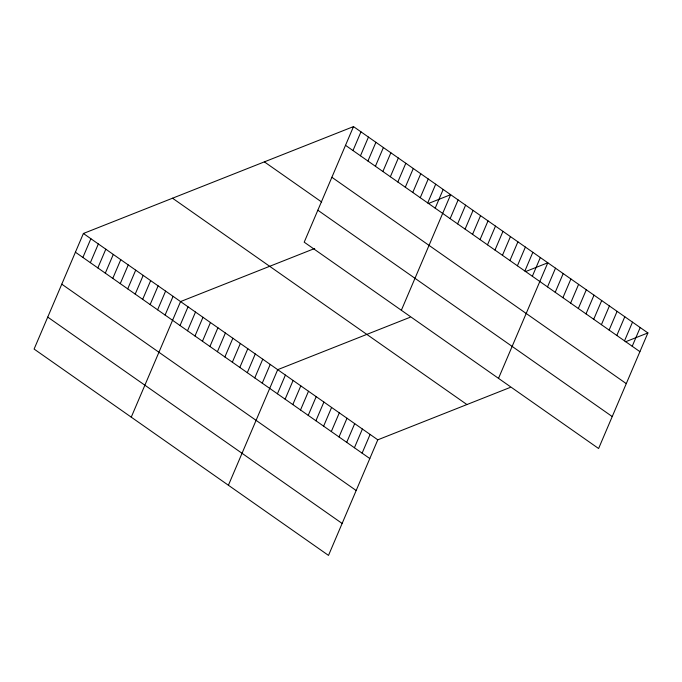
<?xml version="1.0" encoding="UTF-8"?>
<svg xmlns="http://www.w3.org/2000/svg" width="682" height="682" viewBox="0 0 682 682"><rect width="100%" height="100%" fill="white"/><g stroke="black" fill="none" stroke-linecap="round" stroke-linejoin="round"><path stroke-width="1.02" d="M353.498 126.596L304.206 242.178L598.6 448.517L647.9 332.935L353.498 126.596L83.4 233.483L34.1 349.065L328.502 555.404L377.794 439.822L510.145 387.453M82.889 257.446L90.876 238.726M90.356 262.681L98.344 243.96M97.833 267.924L105.821 249.194M105.309 273.158L113.289 254.437M112.777 278.392L120.765 259.672M120.254 283.635L128.242 264.914M127.722 288.87L135.709 270.149M135.198 294.113L143.186 275.383M142.674 299.347L150.654 280.626M150.142 304.581L158.13 285.86M157.619 309.824L165.607 291.103M165.095 315.058L173.075 296.338M131.251 417.154L180.551 301.58L314.7 248.487M180.039 325.536L188.027 306.815M187.507 330.779L195.495 312.049M194.984 336.013L202.972 317.292M202.46 341.247L210.44 322.526M209.928 346.49L217.916 327.769M217.405 351.724L225.392 333.004M224.881 356.967L232.86 338.238M232.349 362.202L240.337 343.481M239.825 367.436L247.813 348.715M247.293 372.679L255.281 353.958M254.77 377.913L262.758 359.192M352.986 150.552L360.974 131.831M262.246 383.156L270.225 364.427M360.463 155.794L368.451 137.073M228.402 485.252L277.702 369.67L410.053 317.292M367.939 161.029L375.918 142.308M277.421 393.787L285.4 375.066M375.407 166.272L383.395 147.551M285.119 399.183L293.098 380.462M382.883 171.506L390.871 152.785M292.817 404.579L300.805 385.859M390.351 176.749L398.339 158.019M300.515 409.976L308.503 391.255M397.828 181.983L405.816 163.262M405.304 187.218L413.283 168.497M308.213 415.372L316.201 396.651M412.772 192.46L420.76 173.74M315.911 420.768L323.899 402.048M420.248 197.695L428.236 178.974M323.618 426.165L331.597 407.444M427.725 202.938L435.704 184.208M331.316 431.561L339.304 412.84M435.193 208.172L443.181 189.451M339.014 436.957L347.002 418.237M401.357 310.267L450.649 194.685L428.373 203.509M346.712 442.354L354.7 423.633M450.137 218.649L458.125 199.928M354.41 447.75L362.398 429.029M457.613 223.884L465.601 205.163M362.116 453.146L370.096 434.425M465.09 229.126L473.069 210.406M472.558 234.361L480.546 215.64M480.034 239.604L488.022 220.874M487.502 244.838L495.49 226.117M494.979 250.072L502.966 231.351M502.455 255.315L510.434 236.594M509.923 260.55L517.911 241.829M517.399 265.792L525.387 247.063M524.876 271.027L532.855 252.306M532.344 276.261L540.332 257.54M498.508 378.357L547.808 262.783L525.524 271.598M547.518 286.9L555.506 268.179M555.216 292.297L563.204 273.576M562.914 297.693L570.902 278.972M570.621 303.089L578.6 284.368M578.319 308.486L586.307 289.765M586.017 313.882L594.005 295.161M593.715 319.278L601.703 300.557M601.413 324.675L609.401 305.954M609.12 330.071L617.099 311.35M616.818 335.467L624.797 316.746M624.516 340.864L632.504 322.143M632.214 346.26L640.202 327.539M625.616 341.75L647.9 332.935M345.518 145.317L639.912 351.656M331.878 177.277L626.281 383.625M264.369 161.873L321.665 202.025M317.838 210.209L612.231 416.557M172.529 198.215L466.931 404.554M83.4 233.483L377.794 439.822M75.412 252.204L369.815 458.543M61.781 284.172L356.183 490.511M47.731 317.104L342.134 523.444"/></g></svg>
